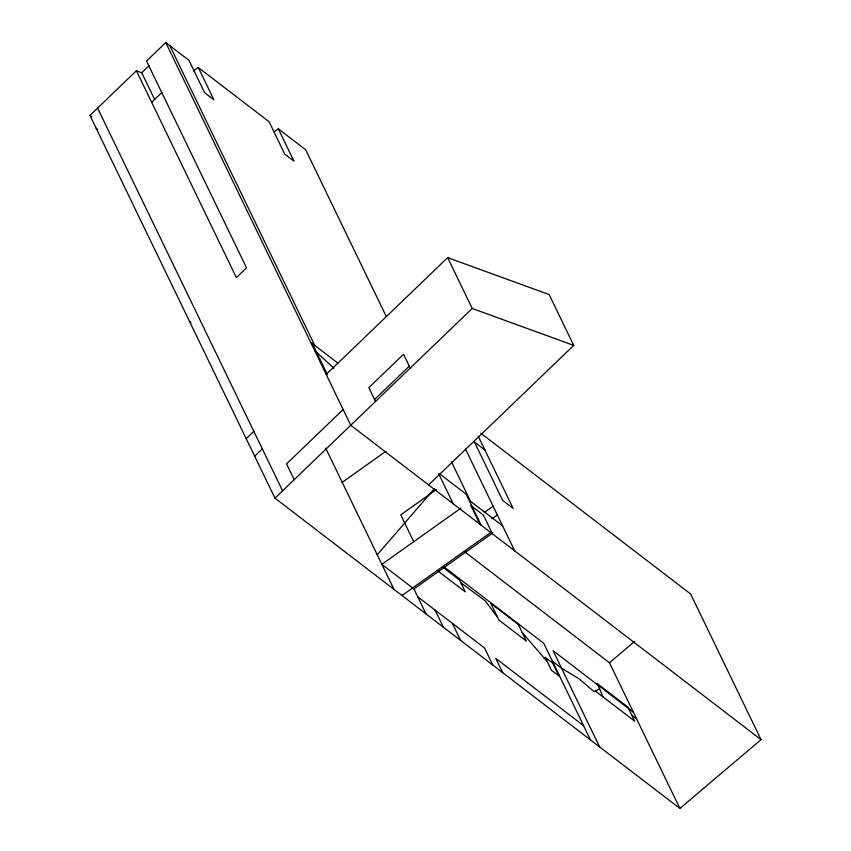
<?xml version="1.0" encoding="UTF-8"?>
<svg xmlns="http://www.w3.org/2000/svg" width="851" height="851" viewBox="0 0 851 851"><rect width="100%" height="100%" fill="white"/><g stroke="black" fill="none" stroke-linecap="round" stroke-linejoin="round"><path stroke-width="1.28" d="M460.859 582.754L485.198 600.87L497.516 617.198M377.238 554.788L434.329 488.772M480.751 433.159L690.629 593.998L761.049 739.657L679.906 808.45L274.958 498.154L89.951 115.438L136.394 70.771L141.723 72.718L154.722 99.599M193.485 70.878L198.272 67.474L213.909 99.801L204.591 92.663L188.954 60.336L165.754 42.55L146.542 61.017L246.524 267.831L236.376 277.586L136.394 70.771M141.723 72.718L149.106 65.612M151.648 102.333L161.796 92.568M246.205 438.669L253.843 431.329M326.188 374.44L447.658 257.64L549.15 294.574L573.723 345.4L428.617 484.921M254.672 456.189L262.31 448.849M343.144 409.501L286.553 463.912L294.18 479.677M374.568 399.523L409.31 366.111M274.958 498.154L472.22 308.466L573.723 345.4M679.906 808.45L609.486 662.78L634.527 641.548M274.054 131.852L278.33 128.82L305.679 149.776L386.322 316.593M342.219 482.347L385.992 451.243M436.616 489.389L400.768 514.866L413.746 541.704M460.902 508.196L381.865 564.351L413.958 588.945L426.021 613.911M484.464 512.376L493.112 506.228M491.942 518.823L497.346 514.983M402.002 595.498L490.687 532.492M413.958 588.945L492.91 532.843M595.551 691.161L599.529 688.608L597.03 683.427L627.889 707.075L634.697 721.159L595.551 691.161L593.424 691.14L579.403 679.066L561.554 668.173L552.352 661.131M198.272 67.474L269.107 121.757L284.734 154.084L293.957 161.147L278.33 128.82M89.951 115.438L91.876 116.906M96.195 128.363L97.674 129.49M484.942 450.083L474.443 442.031L502.643 500.367L513.142 508.419L478.294 436.329M310.647 342.293L337.804 363.1M439.212 473.528L466.125 494.154L481.113 525.152M502.643 525.929L470.55 501.345L451.392 461.699M761.049 739.657L350.761 425.266L165.754 42.55M189.603 321.572L191.081 322.71M464.412 551.618L609.486 662.78M443.786 566.713L543.736 643.292L590.434 739.891M633.399 712.255L553.118 650.738L599.625 746.933M442.648 567.053L459.508 579.978L465.284 591.913L437.871 570.915M631.825 715.223L636.601 718.893M417.756 596.806L484.559 648.005L492.835 665.099M583.552 725.669L495.782 658.408L502.654 672.63M314.487 350.229L333.922 368.27M522.216 632.516L547.225 661.589M558.15 674.29L559.458 675.811M447.658 257.64L472.22 308.466M465.54 449.19L514.706 550.895M492.463 533.854L483.411 515.11L470.794 505.451L479.847 524.184M410.256 368.058L403.576 354.239L368.834 387.652L375.514 401.47M438.754 473.922L453.157 503.728M452.36 623.326L460.625 640.42M169.87 45.709L314.774 345.453M312.434 343.666L327.401 374.621M435.074 610.071L443.339 627.176M325.678 448.137L393.939 589.317M97.578 108.098L282.596 490.814M599.529 688.608L602.997 696.873M518.355 624.506L490.867 603.455L498.888 620.039L526.375 641.101L518.355 624.506M552.746 663.131L545.151 657.312L551.363 670.141L558.958 675.96L552.746 663.131"/></g></svg>
